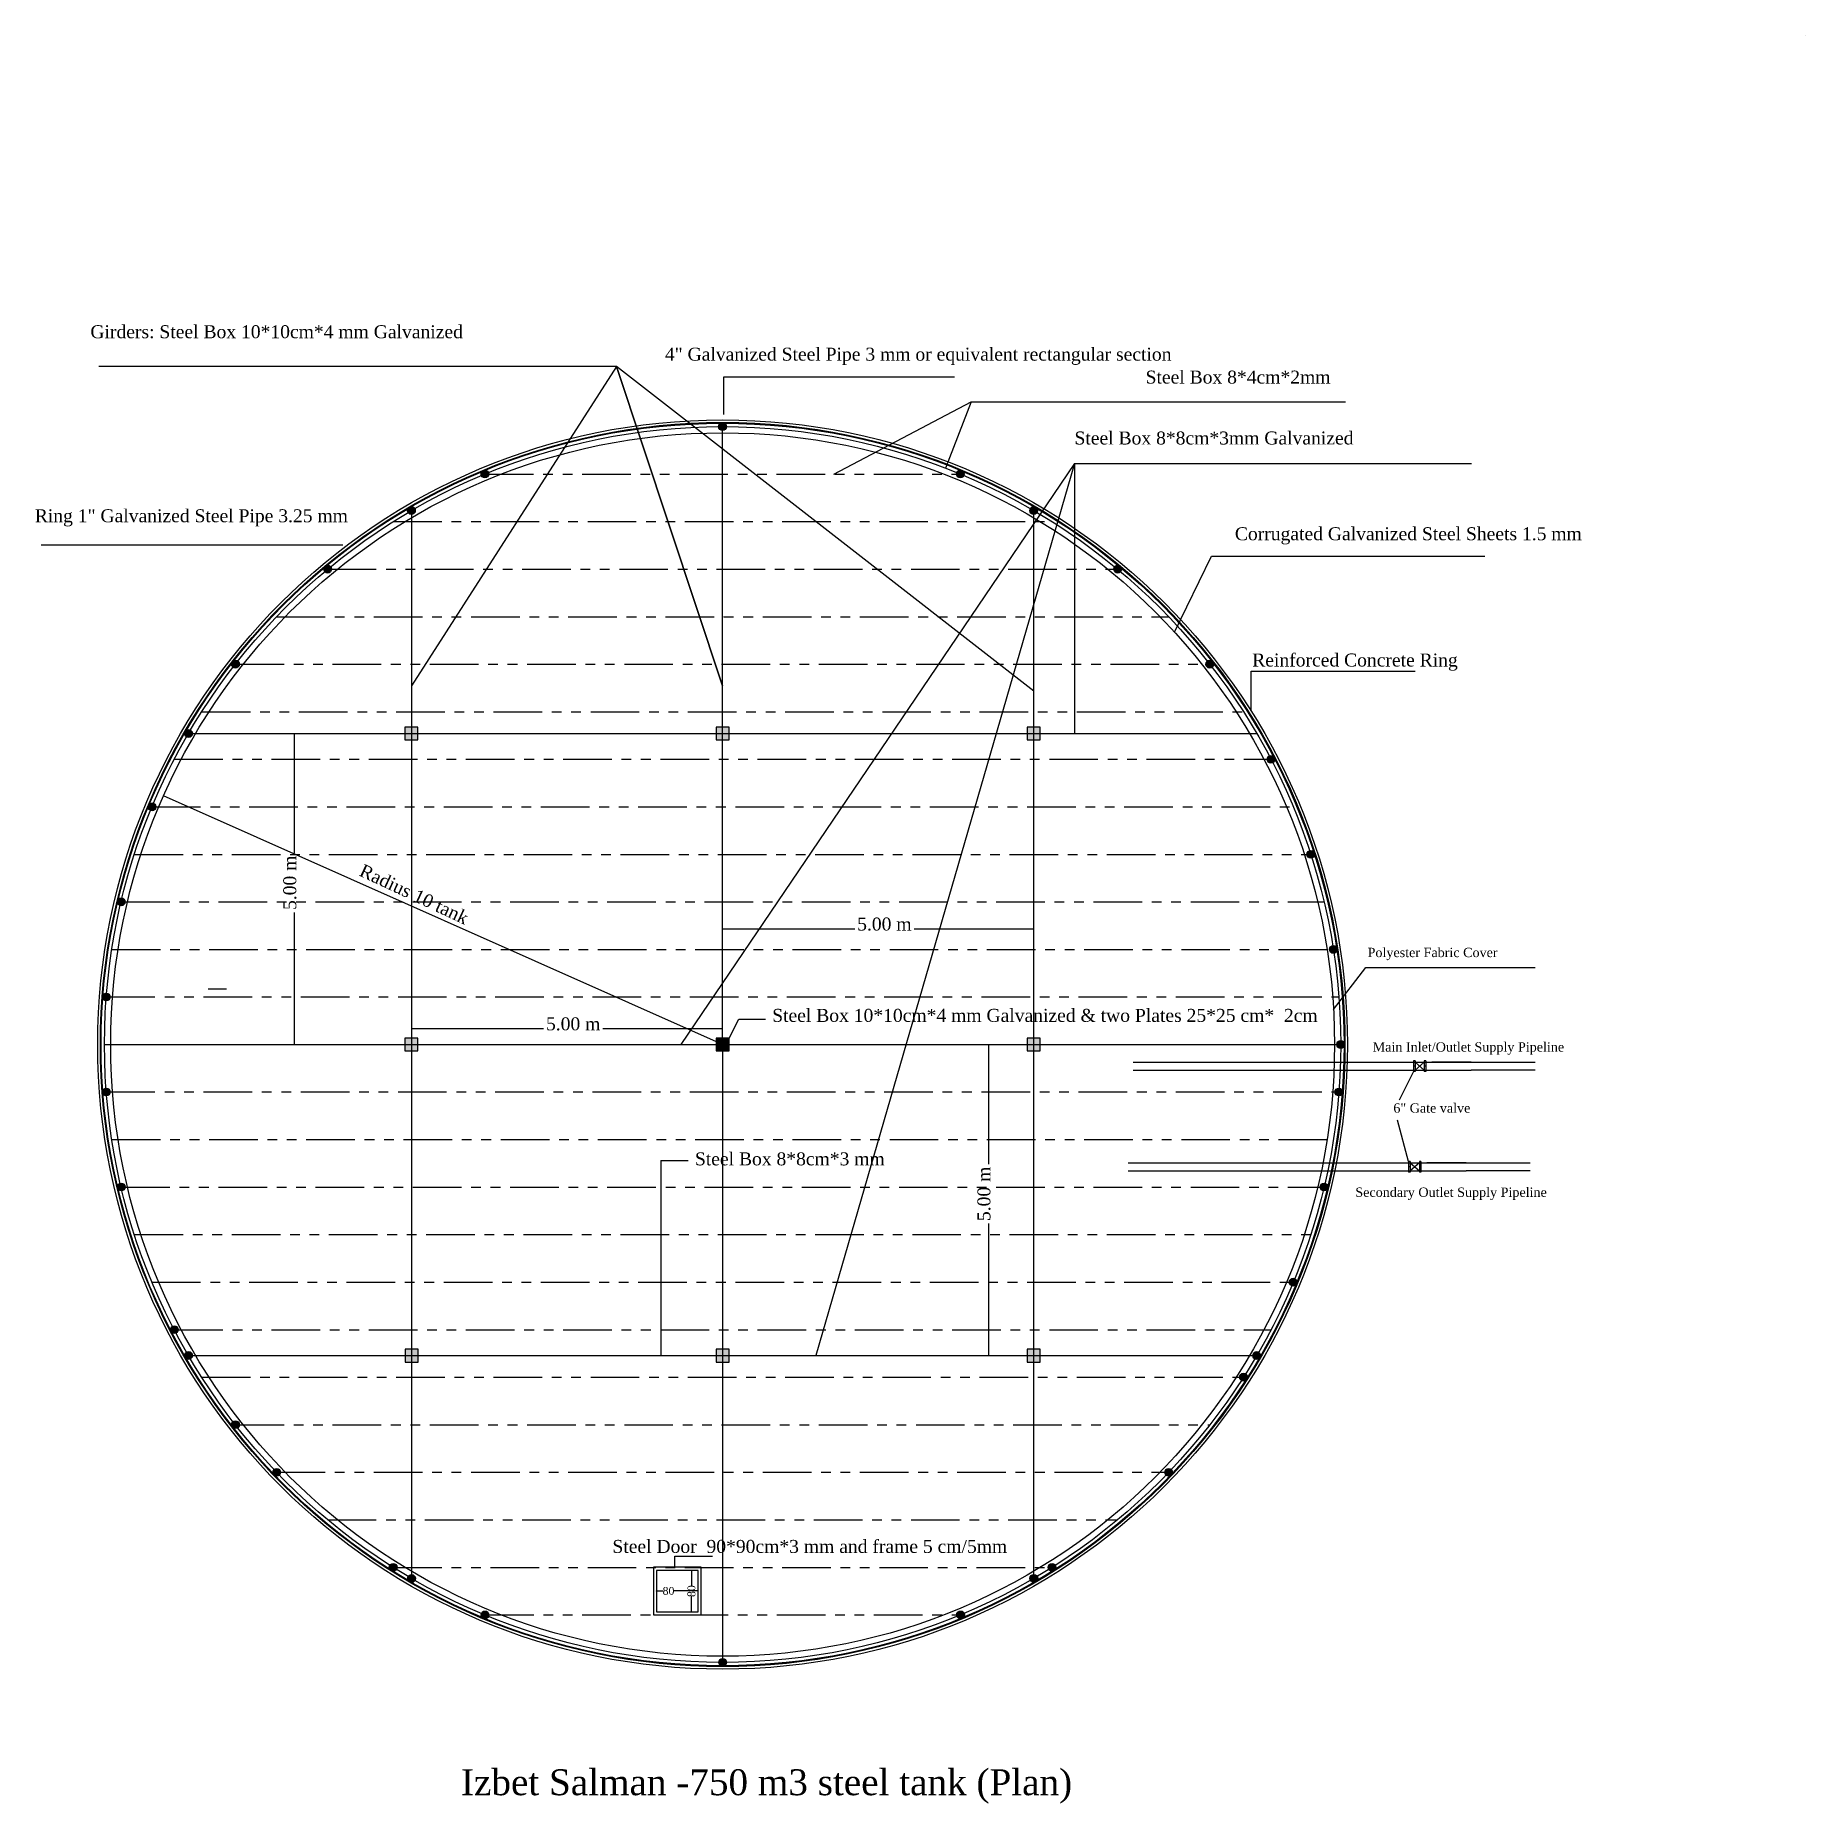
# Model space of a CAD drawing. Header units: centimetres. Extents: x 19229 to 38231, y 10219 to 15397.
# Drawn here: x 34817 to 38231, y 11986 to 15397 of the extents above; entities outside this region: 1.
import ezdxf
from ezdxf.enums import TextEntityAlignment as Align

# ---------------------------------------------------------------- set-up
doc = ezdxf.new("R2010")
doc.units = ezdxf.units.CM
doc.linetypes.add('PHANTOM2', pattern=[1.25, 0.625, -0.125, 0.125, -0.125, 0.125, -0.125])
doc.layers.get('0').update_dxf_attribs({"linetype": 'CONTINUOUS'})
doc.layers.get('DEFPOINTS').update_dxf_attribs({"linetype": 'CONTINUOUS'})
doc.layers.add('DIM6', color=180, linetype='CONTINUOUS')
doc.layers.add('FRAME', color=7, linetype='CONTINUOUS')
doc.styles.get("Standard").update_dxf_attribs({"font": 'times.ttf', "height": 20})
doc.styles.add('style2', font='times.ttf', dxfattribs={"height": 15})
doc.styles.add('style3', font='times.ttf', dxfattribs={"height": 25})
doc.dimstyles.get("Standard").update_dxf_attribs({"dimtxt": 15, "dimasz": 0.18, "dimexe": 0.18, "dimexo": 0.0625, "dimgap": 0.09, "dimtad": 0, "dimdec": 0, "dimzin": 0, "dimdsep": 46, "dimtxsty": 'style2', "dimcen": 0.09, "dimadec": 0, "dimazin": 0, "dimtfac": 1, "dimtdec": 0, "dimtofl": 0, "dimtmove": 0, "dimatfit": 3, "dimfxl": 1, "dimtolj": 1, "dimtzin": 0, "dimarcsym": 0})

# ---------------------------------------------------------------- blocks, each defined once
blk = doc.blocks.new('*D11')
at = {"color": 0, "lineweight": -2, "ltscale": 20, "transparency": 16777216}
for p, q in [((36014.9, 12395.6), (36014.9, 12395.9)), ((36015.1, 12395.7), (36027.8, 12395.7)), ((36094.8, 12395.7), (36048, 12395.7)), ((36094.9, 12395.6), (36094.9, 12395.9))]:
    blk.add_line(p, q, dxfattribs=at)
at = {"color": 0, "ltscale": 20, "transparency": 16777216}
for points in [[(36015.1, 12395.7), (36015.1, 12395.7), (36014.9, 12395.7)], [(36094.8, 12395.7), (36094.8, 12395.7), (36094.9, 12395.7)]]:
    blk.add_solid(points, dxfattribs=at)
at = {"layer": 'DEFPOINTS', "color": 0, "ltscale": 20, "transparency": 16777216}
for p in [(36014.9, 12395.5), (36094.9, 12395.7), (36094.9, 12395.5)]:
    blk.add_point(p, dxfattribs=at)
at = {"color": 0, "ltscale": 20, "transparency": 16777216, "insert": (36037.9, 12395.7), "char_height": 15, "attachment_point": 5, "style": 'style2'}
blk.add_mtext('\\A1;80', dxfattribs=at)
blk = doc.blocks.new('*D12')
at = {"color": 0, "lineweight": -2, "ltscale": 20, "transparency": 16777216}
for p, q in [((36082.1, 12435.3), (36082.1, 12405.6)), ((36082.2, 12435.5), (36082.3, 12435.5)), ((36082.1, 12355.7), (36082.1, 12385.4)), ((36082.2, 12355.5), (36082.3, 12355.5))]:
    blk.add_line(p, q, dxfattribs=at)
at = {"color": 0, "ltscale": 20, "transparency": 16777216}
for points in [[(36082.1, 12435.3), (36082.1, 12435.3), (36082.1, 12435.5)], [(36082.1, 12355.7), (36082.1, 12355.7), (36082.1, 12355.5)]]:
    blk.add_solid(points, dxfattribs=at)
at = {"layer": 'DEFPOINTS', "color": 0, "ltscale": 20, "transparency": 16777216}
for p in [(36082.1, 12435.5), (36082.1, 12355.5), (36082.1, 12355.5)]:
    blk.add_point(p, dxfattribs=at)
at = {"color": 0, "ltscale": 20, "transparency": 16777216, "insert": (36082.1, 12395.5), "char_height": 15, "attachment_point": 5, "rotation": 90, "style": 'style2'}
blk.add_mtext('\\A1;80', dxfattribs=at)

msp = doc.modelspace()

# ---------------------------------------------------------------- hatches: boundary and pattern name
h = msp.add_hatch(color=7)
h.dxf.hatch_style = 1
h.paths.add_polyline_path([(34942.4, 13449.9, 1), (37342.4, 13449.9, 1)])
h.paths.add_polyline_path([(37340.7, 13449.9, -1), (34943.7, 13449.9, -1)], flags=16)
h.paths.add_polyline_path([(37336.1, 13449.9, -1), (34948.4, 13449.9, -0.036452), (34961, 13623.3, -0.371592), (34957.1, 13627.9, -0.459332), (34962.4, 13632.5, -0.072993), (35064.6, 13963.8, -0.288614), (35062, 13968, -0.553319), (35068.6, 13972.1, -0.073006), (35264, 14258.7, -0.209137), (35262.5, 14262.1, -0.655456), (35270.3, 14265.4, -0.072997), (35541.4, 14481.6, -0.132121), (35540.8, 14483.9, -0.768134), (35549.4, 14486.2, -0.072995), (35872.2, 14612.9, -0.056618), (35872.1, 14613.9, -0.894573), (35881.2, 14614.9, -0.072977), (36226.9, 14640.8, -0.964195), (36236.1, 14640.5, -0.019198), (36236.1, 14640.1, -0.391341)], flags=0)
h.paths.add_polyline_path([(37322.2, 13449.9, -1), (34962.2, 13449.9, -1)], flags=0)
h.paths.add_polyline_path([(37193.8, 13449.9, -0.853835), (35142.3, 13124.4), (35124.9, 13132.3), (35133.3, 13150.4), (35134.4, 13149.9, -0.072463), (35090.7, 13449.9, -1)], flags=0)
h.paths.add_polyline_path([(36195.4, 13449.9, -1), (36089.4, 13449.9, -1)], flags=0)
h.paths.add_polyline_path([(36192.2, 13449.9, -1), (36092.2, 13449.9, -1)], flags=0)
h.paths.add_polyline_path([(36149.9, 13449.9, -1), (36134.9, 13449.9, -1)], flags=0)
h.paths.add_polyline_path([(36359, 13223.6), (36621.3, 12949.8), (36641.8, 12969.4), (36379.4, 13243.1)], flags=8)
h.paths.add_polyline_path([(36428.3, 13303.6), (36620.4, 13166.9), (36641.4, 13196.4), (36449.3, 13333.2)], flags=8)
h.paths.add_polyline_path([(35375.7, 13725), (35617, 13634.9), (35626.9, 13661.4), (35385.6, 13751.5)], flags=8)
at = {"ltscale": 100}
h = msp.add_hatch(color=7, dxfattribs=at)
h.dxf.hatch_style = 1
h.paths.add_polyline_path([(36149.6, 14641.9, 1), (36134.6, 14641.9, 1)])
h = msp.add_hatch(color=7, dxfattribs=at)
h.dxf.hatch_style = 1
h.paths.add_polyline_path([(35691.3, 14550.3, 1), (35676.3, 14550.3, 1)])
h = msp.add_hatch(color=7, dxfattribs=at)
h.dxf.hatch_style = 1
h.paths.add_polyline_path([(36608.2, 14550.3, 1), (36593.2, 14550.3, 1)])
h = msp.add_hatch(color=7, dxfattribs=at)
h.dxf.hatch_style = 1
h.paths.add_polyline_path([(35549.6, 14479.9, 1), (35534.6, 14479.9, 1)])
h = msp.add_hatch(color=7, dxfattribs=at)
h.dxf.hatch_style = 1
h.paths.add_polyline_path([(36749.6, 14480, 1), (36734.6, 14480, 1)])
h = msp.add_hatch(color=7, dxfattribs=at)
h.dxf.hatch_style = 1
h.paths.add_polyline_path([(35388.1, 14366.9, 1), (35373.1, 14366.9, 1)])
h = msp.add_hatch(color=7, dxfattribs=at)
h.dxf.hatch_style = 1
h.paths.add_polyline_path([(36911.4, 14366.9, 1), (36896.4, 14366.9, 1)])
h = msp.add_hatch(color=7, dxfattribs=at)
h.dxf.hatch_style = 1
h.paths.add_polyline_path([(35210.2, 14183.5, 1), (35195.2, 14183.5, 1)])
h = msp.add_hatch(color=7, dxfattribs=at)
h.dxf.hatch_style = 1
h.paths.add_polyline_path([(37089.3, 14183.5, 1), (37074.3, 14183.5, 1)])
h = msp.add_hatch(color=7, dxfattribs=at)
h.dxf.hatch_style = 1
h.paths.add_polyline_path([(35119.8, 14049.9, 1), (35104.8, 14049.9, 1)])
h = msp.add_hatch(color=7, dxfattribs=at)
h.dxf.hatch_style = 1
h.paths.add_polyline_path([(36754.7, 14062.4), (36742.2, 14062.4), (36742.2, 14049.9), (36754.7, 14049.9)])
h.paths.add_polyline_path([(36742.2, 14062.4), (36729.7, 14062.4), (36729.7, 14049.9), (36742.2, 14049.9)])
h.paths.add_polyline_path([(36742.2, 14049.9), (36729.7, 14049.9), (36729.7, 14037.4), (36742.2, 14037.4)])
h.paths.add_polyline_path([(36754.7, 14049.9), (36742.2, 14049.9), (36742.2, 14037.4), (36754.7, 14037.4)])
h.paths.add_polyline_path([(36154.7, 14049.9), (36129.7, 14049.9), (36129.7, 14037.4), (36154.7, 14037.4)])
h.paths.add_polyline_path([(36154.7, 14062.4), (36129.7, 14062.4), (36129.7, 14049.9), (36154.7, 14049.9)])
h.paths.add_polyline_path([(35542.2, 14062.4), (35529.7, 14062.4), (35529.7, 14049.9), (35542.2, 14049.9)])
h.paths.add_polyline_path([(35554.7, 14062.4), (35542.2, 14062.4), (35542.2, 14049.9), (35554.7, 14049.9)])
h.paths.add_polyline_path([(35554.7, 14049.9), (35542.2, 14049.9), (35542.2, 14037.4), (35554.7, 14037.4)])
h.paths.add_polyline_path([(35542.2, 14049.9), (35529.7, 14049.9), (35529.7, 14037.4), (35542.2, 14037.4)])
h.paths.add_polyline_path([(35554.7, 13449.9), (35542.2, 13449.9), (35542.2, 13437.4), (35554.7, 13437.4)])
h.paths.add_polyline_path([(35554.7, 13462.4), (35542.2, 13462.4), (35542.2, 13449.9), (35554.7, 13449.9)])
h.paths.add_polyline_path([(35542.2, 13462.4), (35529.7, 13462.4), (35529.7, 13449.9), (35542.2, 13449.9)])
h.paths.add_polyline_path([(35542.2, 13449.9), (35529.7, 13449.9), (35529.7, 13437.4), (35542.2, 13437.4)])
h.paths.add_polyline_path([(36754.8, 12849.9), (36742.3, 12849.9), (36742.3, 12837.4), (36754.8, 12837.4)])
h.paths.add_polyline_path([(36754.8, 12862.4), (36742.3, 12862.4), (36742.3, 12849.9), (36754.8, 12849.9)])
h.paths.add_polyline_path([(36742.3, 12862.4), (36729.8, 12862.4), (36729.8, 12849.9), (36742.3, 12849.9)])
h.paths.add_polyline_path([(36742.3, 12849.9), (36729.8, 12849.9), (36729.8, 12837.4), (36742.3, 12837.4)])
h.paths.add_polyline_path([(36154.8, 12849.9), (36129.8, 12849.9), (36129.8, 12837.4), (36154.8, 12837.4)])
h.paths.add_polyline_path([(36154.8, 12862.4), (36129.8, 12862.4), (36129.8, 12849.9), (36154.8, 12849.9)])
h.paths.add_polyline_path([(35554.8, 12849.9), (35542.3, 12849.9), (35542.3, 12837.4), (35554.8, 12837.4)])
h.paths.add_polyline_path([(35554.8, 12862.4), (35542.3, 12862.4), (35542.3, 12849.9), (35554.8, 12849.9)])
h.paths.add_polyline_path([(35542.3, 12862.4), (35529.8, 12862.4), (35529.8, 12849.9), (35542.3, 12849.9)])
h.paths.add_polyline_path([(35542.3, 12849.9), (35529.8, 12849.9), (35529.8, 12837.4), (35542.3, 12837.4)])
h.paths.add_polyline_path([(36154.7, 13462.4), (36129.7, 13462.4), (36129.7, 13449.9), (36134.9, 13449.9, -1), (36149.9, 13449.9), (36154.7, 13449.9)])
h.paths.add_polyline_path([(36754.7, 13462.4), (36742.2, 13462.4), (36742.2, 13449.9), (36754.7, 13449.9)])
h.paths.add_polyline_path([(36742.2, 13462.4), (36729.7, 13462.4), (36729.7, 13449.9), (36742.2, 13449.9)])
h.paths.add_polyline_path([(36742.2, 13449.9), (36729.7, 13449.9), (36729.7, 13437.4), (36742.2, 13437.4)])
h.paths.add_polyline_path([(36754.7, 13449.9), (36742.2, 13449.9), (36742.2, 13437.4), (36754.7, 13437.4)])
h = msp.add_hatch(color=7, dxfattribs=at)
h.dxf.hatch_style = 1
h.paths.add_polyline_path([(37207.2, 14000.1, 1), (37192.2, 14000.1, 1)])
h = msp.add_hatch(color=7, dxfattribs=at)
h.dxf.hatch_style = 1
h.paths.add_polyline_path([(35049.4, 13908.4, 1), (35034.4, 13908.4, 1)])
h = msp.add_hatch(color=7, dxfattribs=at)
h.dxf.hatch_style = 1
h.paths.add_polyline_path([(37283.9, 13816.7, 1), (37268.9, 13816.7, 1)])
h = msp.add_hatch(color=7, dxfattribs=at)
h.dxf.hatch_style = 1
h.paths.add_polyline_path([(34989.9, 13725, 1), (34974.9, 13725, 1)])
h = msp.add_hatch(color=7, dxfattribs=at)
h.dxf.hatch_style = 1
h.paths.add_polyline_path([(37327.6, 13633.3, 1), (37312.6, 13633.3, 1)])
h = msp.add_hatch(color=7, dxfattribs=at)
h.dxf.hatch_style = 1
h.paths.add_polyline_path([(34961.3, 13541.6, 1), (34946.3, 13541.6, 1)])
h = msp.add_hatch(color=7, dxfattribs=at)
h.dxf.hatch_style = 1
h.paths.add_polyline_path([(36154.7, 13449.9), (36129.7, 13449.9), (36129.7, 13437.4), (36154.7, 13437.4)])
h.paths.add_polyline_path([(36154.7, 13462.4), (36129.7, 13462.4), (36129.7, 13449.9), (36154.7, 13449.9)])
h = msp.add_hatch(color=7, dxfattribs=at)
h.dxf.hatch_style = 1
h.paths.add_polyline_path([(37341.7, 13449.9, 1), (37326.7, 13449.9, 1)])
h = msp.add_hatch(color=7, dxfattribs=at)
h.dxf.hatch_style = 1
h.paths.add_polyline_path([(34961.3, 13358.3, 1), (34946.3, 13358.3, 1)])
h = msp.add_hatch(color=7, dxfattribs=at)
h.dxf.hatch_style = 1
h.paths.add_polyline_path([(37338.2, 13358.3, 1), (37323.2, 13358.3, 1)])
h = msp.add_hatch(color=7, dxfattribs=at)
h.dxf.hatch_style = 1
h.paths.add_polyline_path([(34989.9, 13174.9, 1), (34974.9, 13174.9, 1)])
h = msp.add_hatch(color=7, dxfattribs=at)
h.dxf.hatch_style = 1
h.paths.add_polyline_path([(37309.6, 13174.9, 1), (37294.6, 13174.9, 1)])
h = msp.add_hatch(color=7, dxfattribs=at)
h.dxf.hatch_style = 1
h.paths.add_polyline_path([(37250.1, 12991.5, 1), (37235.1, 12991.5, 1)])
h = msp.add_hatch(color=7, dxfattribs=at)
h.dxf.hatch_style = 1
h.paths.add_polyline_path([(35092.3, 12899.8, 1), (35077.3, 12899.8, 1)])
h = msp.add_hatch(color=7, dxfattribs=at)
h.dxf.hatch_style = 1
h.paths.add_polyline_path([(35119.8, 12849.9, 1), (35104.8, 12849.9, 1)])
h = msp.add_hatch(color=7, dxfattribs=at)
h.dxf.hatch_style = 1
h.paths.add_polyline_path([(37179.7, 12849.9, 1), (37164.7, 12849.9, 1)])
h = msp.add_hatch(color=7, dxfattribs=at)
h.dxf.hatch_style = 1
h.paths.add_polyline_path([(37154.2, 12808.1, 1), (37139.2, 12808.1, 1)])
h = msp.add_hatch(color=7, dxfattribs=at)
h.dxf.hatch_style = 1
h.paths.add_polyline_path([(35210.2, 12716.4, 1), (35195.2, 12716.4, 1)])
h = msp.add_hatch(color=7, dxfattribs=at)
h.dxf.hatch_style = 1
h.paths.add_polyline_path([(35289.6, 12624.7, 1), (35274.6, 12624.7, 1)])
h = msp.add_hatch(color=7, dxfattribs=at)
h.dxf.hatch_style = 1
h.paths.add_polyline_path([(37009.9, 12624.7, 1), (36994.9, 12624.7, 1)])
h = msp.add_hatch(color=7, dxfattribs=at)
h.dxf.hatch_style = 1
h.paths.add_polyline_path([(35514.5, 12441.3, 1), (35499.5, 12441.3, 1)])
h = msp.add_hatch(color=7, dxfattribs=at)
h.dxf.hatch_style = 1
h.paths.add_polyline_path([(35549.9, 12419.9, 1), (35534.9, 12419.9, 1)])
h = msp.add_hatch(color=7, dxfattribs=at)
h.dxf.hatch_style = 1
h.paths.add_polyline_path([(36749.9, 12420, 1), (36734.9, 12420, 1)])
h = msp.add_hatch(color=7, dxfattribs=at)
h.dxf.hatch_style = 1
h.paths.add_polyline_path([(36785, 12441.3, 1), (36770, 12441.3, 1)])
h = msp.add_hatch(color=7, dxfattribs=at)
h.dxf.hatch_style = 1
h.paths.add_polyline_path([(35691.6, 12349.6, 1), (35676.6, 12349.6, 1)])
h = msp.add_hatch(color=7, dxfattribs=at)
h.dxf.hatch_style = 1
h.paths.add_polyline_path([(36608.5, 12349.6, 1), (36593.5, 12349.6, 1)])
h = msp.add_hatch(color=7, dxfattribs=at)
h.dxf.hatch_style = 1
h.paths.add_polyline_path([(36149.9, 12258, 1), (36134.9, 12258, 1)])

# ---------------------------------------------------------------- linework, layer by layer
at = {"color": 7, "ltscale": 20}
for p, q in [((35937.4, 14757.8), (34939.6, 14757.8)), ((35937.4, 14757.8), (35542.1, 14141.5)), ((36742.2, 14131.4), (35937.4, 14757.8)), ((35937.4, 14757.8), (36142.2, 14141.5)), ((36142.2, 14141.5), (35937.4, 14757.8)), ((36621.6, 14689.6), (36572.2, 14561.7)), ((36621.6, 14689.6), (37343.6, 14689.6)), ((36820.5, 14570.4), (36061.9, 13449.9)), ((36820.5, 14570.4), (36322.1, 12849.9)), ((36820.5, 14570.4), (36820.5, 14049.9)), ((35542.1, 14479.9), (35542.1, 12410.9)), ((35316.8, 13819.2), (35316.8, 14050.1)), ((36142.2, 13449.9), (35064.2, 13929.8)), ((35316.8, 13449.9), (35316.8, 13704.8)), ((36142.2, 13673), (36397.1, 13673)), ((36511.5, 13673), (36742.3, 13673)), ((37320.3, 13517.6), (37382.5, 13598.5)), ((37382.5, 13598.5), (37709.3, 13598.5)), ((35542.1, 13480.5), (35797, 13480.5)), ((35911.4, 13480.5), (36142.2, 13480.5)), ((36655.4, 13219.1), (36655.4, 13449.9)), ((37474.5, 13397.7), (37446.8, 13342.3)), ((37465, 13224.5), (37443.6, 13304.1)), ((36023.1, 13226.4), (36075.7, 13226.4)), ((36023.1, 13226.4), (36023.1, 12849.9)), ((36655.4, 12849.8), (36655.4, 13104.7)), ((36049.8, 12441.5), (36049.8, 12462.8)), ((36049.8, 12462.8), (36122.8, 12462.8)), ((35547.1, 12409.7), (35547.1, 12408)), ((35547.1, 12409.7), (35547.1, 12408))]:
    msp.add_line(p, q, dxfattribs=at)
at = {"color": 7}
for p, q in [((36144.6, 14665), (36144.6, 14737.9)), ((36142.4, 12250), (36142.1, 14641.9)), ((36742.4, 12410.7), (36742.1, 14480)), ((34828.3, 14413.8), (35409.6, 14413.8)), ((37013.8, 14245.5), (37084.7, 14391.8)), ((37084.7, 14391.8), (37611.9, 14391.8)), ((37161.2, 14094.7), (37161.2, 14170.1)), ((37161.2, 14170.1), (37477.9, 14170.1)), ((35112.3, 14049.9), (37172.2, 14049.9)), ((35185.4, 13556.7), (35150.4, 13556.7)), ((34950.2, 13449.9), (37334.2, 13449.9)), ((36142.2, 13449.9), (36142.4, 13449.9)), ((36142.2, 13449.9), (36142.4, 13449.9)), ((36934, 13415.7), (37585.9, 13415.7)), ((36934, 13400.7), (37585.9, 13400.7)), ((37585.9, 13415.7), (37709.3, 13415.7)), ((37709.3, 13400.7), (37585.9, 13400.7)), ((36924.4, 13221.5), (37576.4, 13221.5)), ((37576.4, 13221.5), (37699.8, 13221.5)), ((36924.4, 13206.5), (37576.4, 13206.5)), ((37699.8, 13206.5), (37576.4, 13206.5)), ((35112.3, 12849.9), (37172.2, 12849.9)), ((37179.7, 12849.9), (37181.7, 12849.9))]:
    msp.add_line(p, q, dxfattribs=at)
at = {"color": 7, "ltscale": 100}
for p, q in [((36144.6, 14737.9), (36589.1, 14737.9)), ((36356.6, 14550.3), (36621.6, 14689.6)), ((36820.5, 14570.4), (37586.1, 14570.4)), ((36154.7, 13462.4), (36173.8, 13498.5)), ((36173.8, 13498.5), (36224.6, 13498.5))]:
    msp.add_line(p, q, dxfattribs=at)
at = {"color": 7, "linetype": 'PHANTOM2', "ltscale": 150}
for p, q in [((35683.8, 14550.3), (36600.7, 14550.3)), ((35507, 14458.6), (36777.5, 14458.6)), ((35380.6, 14366.9), (36903.9, 14366.9)), ((35282.1, 14275.2), (37002.4, 14275.2)), ((35202.7, 14183.5), (37081.8, 14183.5)), ((35137.8, 14091.8), (37146.7, 14091.8)), ((35084.8, 14000.1), (37199.7, 14000.1)), ((35041.9, 13908.4), (37242.6, 13908.4)), ((35008.1, 13816.7), (37276.4, 13816.7)), ((34982.4, 13725), (37302.1, 13725)), ((34964.4, 13633.3), (37320.1, 13633.3)), ((34953.8, 13541.6), (37330.7, 13541.6)), ((34953.8, 13358.3), (37330.7, 13358.3)), ((34964.4, 13266.6), (37320.1, 13266.6)), ((34982.4, 13174.9), (37302.1, 13174.9)), ((35008.1, 13083.2), (37276.4, 13083.2)), ((35041.9, 12991.5), (37242.6, 12991.5)), ((35084.8, 12899.8), (37199.7, 12899.8)), ((35137.8, 12808.1), (37146.7, 12808.1)), ((35202.7, 12716.4), (37081.8, 12716.4)), ((35282.1, 12624.7), (37002.4, 12624.7)), ((35380.6, 12533), (36903.9, 12533)), ((35507, 12441.3), (36777.5, 12441.3)), ((35684.1, 12349.6), (36601, 12349.6))]:
    msp.add_line(p, q, dxfattribs=at)
at = {"color": 7}
for points in [[(35529.7, 14037.4), (35554.7, 14037.4), (35554.7, 14062.4), (35529.7, 14062.4)], [(36129.7, 14037.4), (36154.7, 14037.4), (36154.7, 14062.4), (36129.7, 14062.4)], [(36729.7, 14037.4), (36754.7, 14037.4), (36754.7, 14062.4), (36729.7, 14062.4)], [(35529.7, 13437.4), (35554.7, 13437.4), (35554.7, 13462.4), (35529.7, 13462.4)], [(36129.7, 13437.4), (36154.7, 13437.4), (36154.7, 13462.4), (36129.7, 13462.4)], [(36729.7, 13437.4), (36754.7, 13437.4), (36754.7, 13462.4), (36729.7, 13462.4)], [(35529.8, 12837.4), (35554.8, 12837.4), (35554.8, 12862.4), (35529.8, 12862.4)], [(36129.8, 12837.4), (36154.8, 12837.4), (36154.8, 12862.4), (36129.8, 12862.4)], [(36729.8, 12837.4), (36754.8, 12837.4), (36754.8, 12862.4), (36729.8, 12862.4)]]:
    msp.add_lwpolyline(points, close=True, dxfattribs=at)
at = {"color": 7, "ltscale": 20}
for points in [[(36008.9, 12349.5), (36100.9, 12349.5), (36100.9, 12441.5), (36008.9, 12441.5)], [(36014.9, 12355.5), (36094.9, 12355.5), (36094.9, 12435.5), (36014.9, 12435.5)]]:
    msp.add_lwpolyline(points, close=True, dxfattribs=at)
at = {"color": 7}
for centre, radius in [((36142.2, 13449.9), 1205), ((36142.4, 13449.9), 1200), ((36142.2, 13449.9), 1198.5), ((36142.2, 13449.9), 1192), ((36142.2, 13449.9), 1180)]:
    msp.add_circle(centre, radius, dxfattribs=at)
at = {"color": 7, "ltscale": 100}
for centre in [(36142.1, 14641.9), (35683.8, 14550.3), (36600.7, 14550.3), (35542.1, 14479.9), (36742.1, 14480), (35380.6, 14366.9), (36903.9, 14366.9), (35202.7, 14183.5), (37081.8, 14183.5), (35112.3, 14049.9), (37199.7, 14000.1), (35041.9, 13908.4), (37276.4, 13816.7), (34982.4, 13725), (37320.1, 13633.3), (34953.8, 13541.6), (37334.2, 13449.9), (34953.8, 13358.3), (37330.7, 13358.3), (34982.4, 13174.9), (37302.1, 13174.9), (37242.6, 12991.5), (35084.8, 12899.8), (35112.3, 12849.9), (37172.2, 12849.9), (37146.7, 12808.1), (35202.7, 12716.4), (35282.1, 12624.7), (37002.4, 12624.7), (35507, 12441.3), (35542.4, 12419.9), (36742.4, 12420), (36777.5, 12441.3), (35684.1, 12349.6), (36601, 12349.6), (36142.4, 12258)]:
    msp.add_circle(centre, 7.5, dxfattribs=at)
at = {"color": 7}
for p in [(36142.1, 14550.3), (36142.1, 14458.6), (36142.1, 14366.9), (36142.1, 14275.2), (36142.1, 14183.5), (36142.2, 14091.8), (36142.2, 14000.1), (36142.2, 13908.4), (36142.2, 13816.7), (36142.2, 13725), (36142.2, 13633.3), (36142.2, 13541.6), (36142.2, 13449.9), (36142.2, 13449.9), (36142.3, 13358.3), (36142.3, 13266.6), (36142.3, 13174.9), (36142.3, 13083.2), (36142.3, 12991.5), (36142.3, 12899.8), (36142.3, 12808.1), (36142.3, 12716.4), (36142.4, 12624.7), (36142.4, 12533), (36142.4, 12441.3), (36142.4, 12349.6)]:
    msp.add_point(p, dxfattribs=at)
at = {"layer": 'DIM6', "color": 7, "linetype": 'Continuous'}
for p, q in [((37477.5, 13418.7), (37474.5, 13418.7)), ((37474.5, 13418.7), (37474.5, 13397.7)), ((37477.5, 13418.7), (37477.5, 13397.7)), ((37498.4, 13418.7), (37495.4, 13418.7)), ((37495.4, 13418.7), (37495.4, 13397.7)), ((37498.4, 13418.7), (37498.4, 13397.7)), ((37477.5, 13408.2), (37474.5, 13408.2)), ((37477.5, 13397.7), (37474.5, 13397.7)), ((37477.5, 13415.7), (37495.4, 13400.7)), ((37495.4, 13415.7), (37477.5, 13400.7)), ((37498.4, 13408.2), (37495.4, 13408.2)), ((37498.4, 13397.7), (37495.4, 13397.7)), ((37585.9, 13415.7), (37509.9, 13415.7)), ((37468, 13224.5), (37465, 13224.5)), ((37465, 13224.5), (37465, 13203.5)), ((37468, 13214), (37465, 13214)), ((37468, 13224.5), (37468, 13203.5)), ((37468, 13221.5), (37485.9, 13206.5)), ((37485.9, 13221.5), (37468, 13206.5)), ((37488.9, 13224.5), (37485.9, 13224.5)), ((37485.9, 13224.5), (37485.9, 13203.5)), ((37488.9, 13214), (37485.9, 13214)), ((37488.9, 13224.5), (37488.9, 13203.5)), ((37576.4, 13221.5), (37500.3, 13221.5)), ((37468, 13203.5), (37465, 13203.5)), ((37488.9, 13203.5), (37485.9, 13203.5))]:
    msp.add_line(p, q, dxfattribs=at)
at = {"layer": 'FRAME', "linetype": 'Continuous', "ltscale": 0.05}
msp.add_line((38230.7, 15396.6), (38230.7, 15396.6), dxfattribs=at)

# ---------------------------------------------------------------- texts
at = {"color": 7, "style": 'style3'}
for s, height, p in [('Girders: Steel Box 10*10cm*4 mm Galvanized ', 25, (34923, 14812.4)), ('4" Galvanized Steel Pipe 3 mm or equivalent rectangular section', 25, (36030.9, 14769.1)), ('Steel Box 8*4cm*2mm ', 25, (36957.9, 14724.9)), ('Steel Box 8*8cm*3mm Galvanized', 25, (36820.8, 14607.4)), (' Ring 1" Galvanized Steel Pipe 3.25 mm', 25, (34806.4, 14457.4)), ('Corrugated Galvanized Steel Sheets 1.5 mm', 25, (37130.1, 14422.7)), ('Reinforced Concrete Ring', 25, (37163.5, 14179.1)), ('Polyester Fabric Cover', 18, (37386, 13618.5)), ('Steel Box 10*10cm*4 mm Galvanized & two Plates 25*25 cm*  2cm', 25, (36237.8, 13493.6)), ('Main Inlet/Outlet Supply Pipeline', 18, (37395.8, 13436.2)), ('6" Gate valve', 18, (37435.7, 13318.4)), ('Steel Box 8*8cm*3 mm  ', 25, (36088.8, 13216.8)), ('Secondary Outlet Supply Pipeline', 18, (37362.4, 13156)), ('Steel Door  90*90cm*3 mm and frame 5 cm/5mm  ', 25, (35929.7, 12469.2))]:
    msp.add_text(s, height=height, dxfattribs=at).set_placement(p)
at = {"color": 7, "ltscale": 20, "style": 'style3'}
for s, rotation, p in [('5.00 m', 90, (35320, 13709.4)), ('Radius 10 tank', 335, (35439.5, 13776.4)), ('5.00 m', 90, (36658.6, 13109.3))]:
    msp.add_text(s, height=25, rotation=rotation, dxfattribs=at).set_placement(p)
for p in [(36401.7, 13669.8), (35801.6, 13477.3)]:
    msp.add_text('5.00 m', height=25, dxfattribs=at).set_placement(p)
at = {"color": 7, "style": 'style3'}
msp.add_text('Izbet Salman -750 m3 steel tank (Plan)', height=50, dxfattribs=at).set_placement((36816.3, 12051.8), align=Align.TOP_RIGHT)
at = {"color": 7, "insert": (19228.8, 10219.4), "char_height": 7, "attachment_point": 1}
msp.add_mtext('\\A1;', dxfattribs=at)

# ---------------------------------------------------------------- dimensions: what is measured, and where the dimension line sits
at = {"color": 7, "ltscale": 20}
dim = msp.add_linear_dim(base=(36082.1, 12355.5), p1=(36082.1, 12435.5), p2=(36082.1, 12355.5), angle=90, dimstyle='Standard', dxfattribs=at)
dim.commit()
dim.dimension.update_dxf_attribs({"geometry": '*D12', "text_midpoint": (36082.1, 12395.5)})
dim = msp.add_linear_dim(base=(36094.9, 12395.7), p1=(36014.9, 12395.5), p2=(36094.9, 12395.5), dimstyle='Standard', dxfattribs=at)
dim.commit()
dim.dimension.update_dxf_attribs({"geometry": '*D11', "text_midpoint": (36037.9, 12395.7), "dimtype": 160})

doc.saveas('drawing.dxf')
